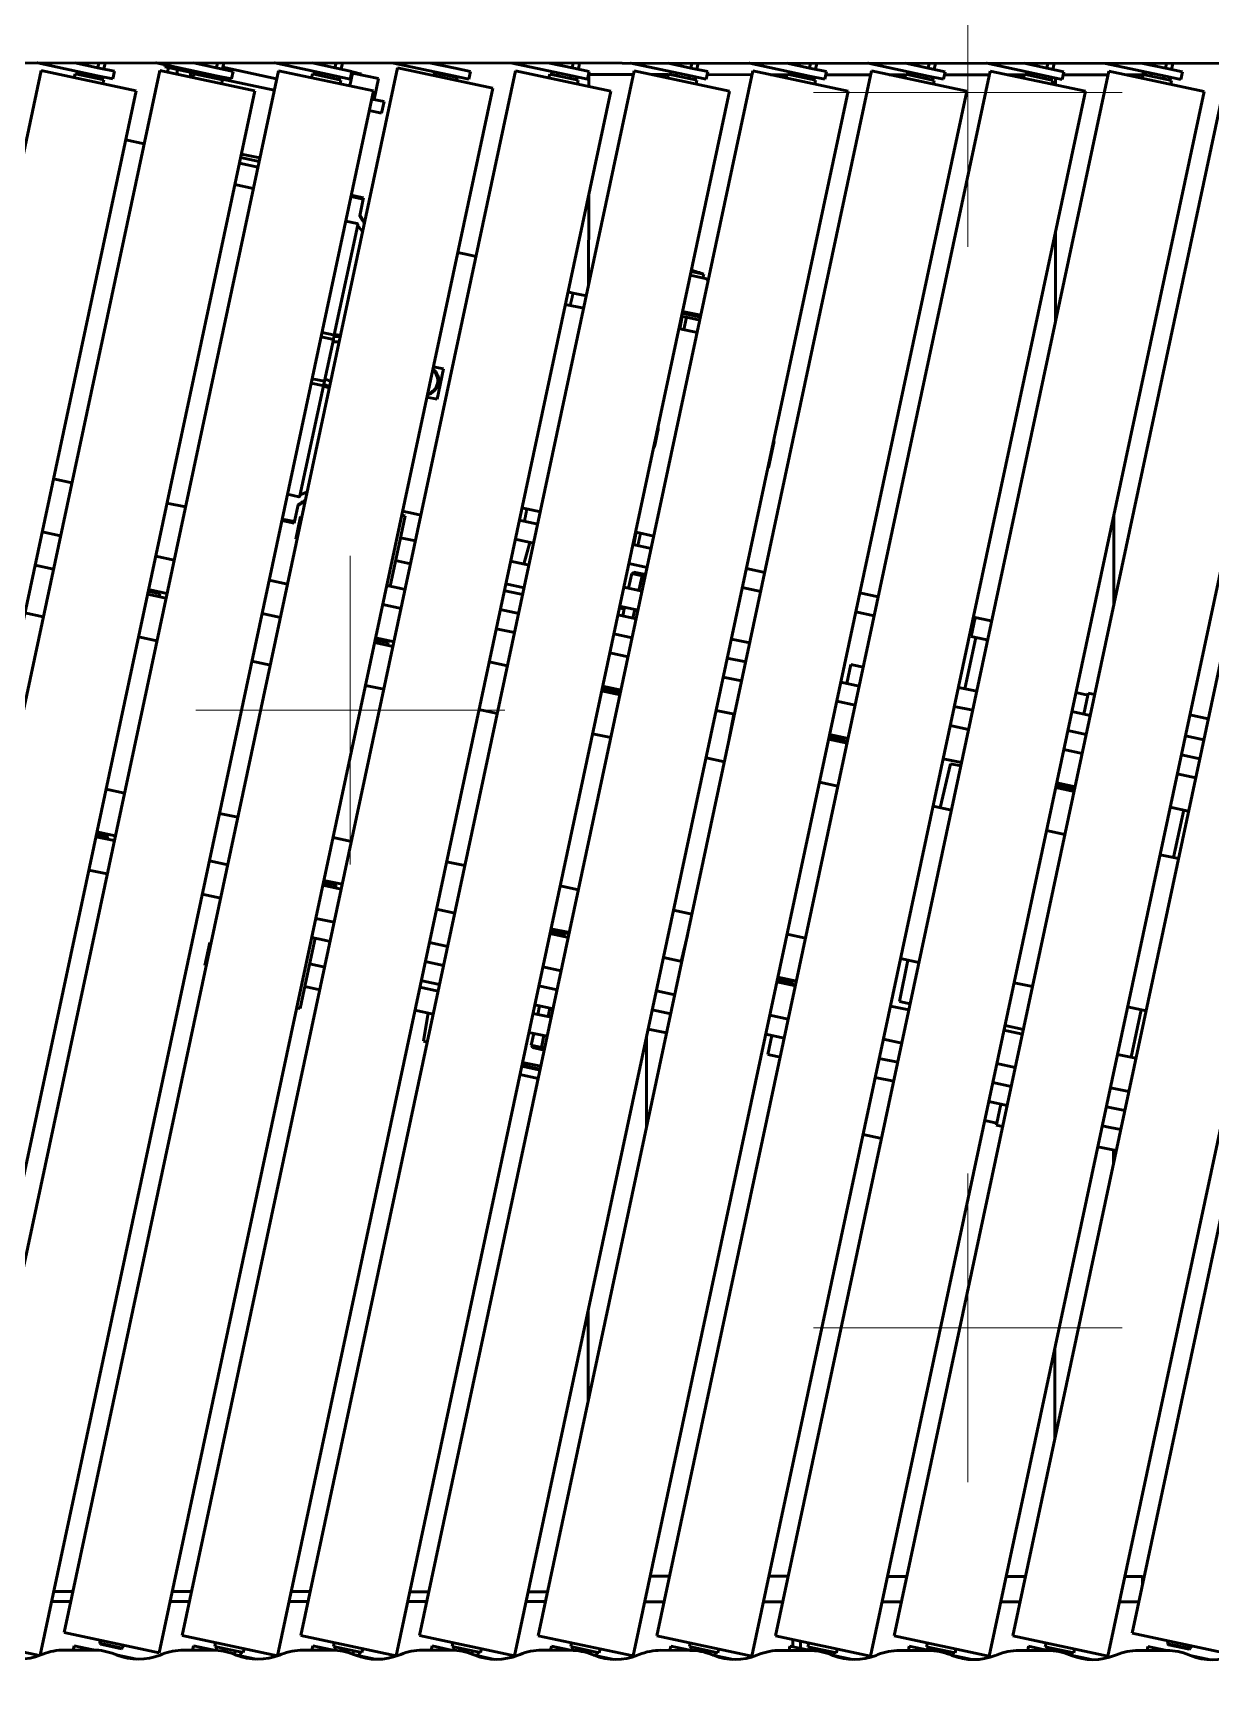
# Model space of a CAD drawing. Header units: millimetres. Extents: x 845401 to 948039, y 511594 to 550263.
# Drawn here: x 916154 to 916760, y 536634 to 537483 of the extents above; entities that cross this region are included whole.
import ezdxf

# ---------------------------------------------------------------- set-up
doc = ezdxf.new("R2010")
doc.units = ezdxf.units.MM
doc.layers.add('00', color=7, linetype='Continuous')
doc.layers.add('A-剖-0.10mm.......SECT-L01', color=255, linetype='Continuous', lineweight=18)
doc.layers.add('可见 (ISO)', color=7, linetype='Continuous', lineweight=50)

# ---------------------------------------------------------------- blocks, each defined once
blk = doc.blocks.new('单件分离新结构核图')
at = {"layer": '可见 (ISO)'}
for p, q in [((4623683.87, 896123.08), (4621866.37, 896123.08)), ((4622420.51, 896119.1), (4622249.5, 895314.57)), ((4622481.51, 896119.1), (4622310.5, 895314.57)), ((4622542.51, 896119.1), (4622371.5, 895314.57)), ((4622418.67, 896123.07), (4622449.61, 896116.49)), ((4622469.42, 896108.7), (4622420.51, 896119.1)), ((4622603.82, 896120.57), (4622432.82, 895316.04)), ((4622437.86, 896123.08), (4622450.44, 896120.4)), ((4622439.48, 896118.64), (4622439.17, 896117.18)), ((4622440.42, 896123.08), (4622440.31, 896122.56)), ((4622443.67, 896123.08), (4622443.42, 896121.9)), ((4622450.16, 896123.08), (4622449.63, 896120.58)), ((4622458.26, 896118.74), (4622450.44, 896120.4)), ((4622453.41, 896123.08), (4622452.74, 896119.92)), ((4622458.26, 896118.74), (4622457.43, 896114.83)), ((4622479.67, 896123.07), (4622510.61, 896116.49)), ((4622530.42, 896108.7), (4622481.51, 896119.1)), ((4622484.3, 896122.08), (4622484.08, 896121.05)), ((4622484.08, 896121.05), (4622500.26, 896117.61)), ((4622485.53, 896118.24), (4622486.04, 896120.64)), ((4622490.69, 896119.65), (4622490.27, 896117.24)), ((4622664.51, 896119.1), (4622493.5, 895314.57)), ((4622498.86, 896123.08), (4622511.44, 896120.4)), ((4622500.48, 896118.64), (4622500.17, 896117.18)), ((4622501.42, 896123.08), (4622501.31, 896122.56)), ((4622504.67, 896123.08), (4622504.42, 896121.9)), ((4622511.16, 896123.08), (4622510.63, 896120.58)), ((4622519.26, 896118.74), (4622511.44, 896120.4)), ((4622514.41, 896123.08), (4622513.74, 896119.92)), ((4622513.93, 896120.84), (4622541.63, 896114.95)), ((4622519.26, 896118.74), (4622518.43, 896114.83)), ((4622540.67, 896123.07), (4622571.61, 896116.49)), ((4622591.42, 896108.7), (4622542.51, 896119.1)), ((4622725.51, 896119.1), (4622554.5, 895314.57)), ((4622559.86, 896123.08), (4622572.44, 896120.4)), ((4622561.48, 896118.64), (4622561.17, 896117.18)), ((4622562.42, 896123.08), (4622562.31, 896122.56)), ((4622565.67, 896123.08), (4622565.42, 896121.9)), ((4622572.16, 896123.08), (4622571.63, 896120.58)), ((4622580.26, 896118.74), (4622572.44, 896120.4)), ((4622575.41, 896123.08), (4622574.74, 896119.92)), ((4622580.26, 896118.74), (4622579.43, 896114.83)), ((4622581.24, 896118.29), (4622580.21, 896118.51)), ((4622582.77, 896117.97), (4622581.24, 896118.29)), ((4622601.67, 896123.07), (4622632.61, 896116.49)), ((4622652.73, 896110.17), (4622603.82, 896120.57)), ((4622786.51, 896119.1), (4622615.5, 895314.57)), ((4622620.86, 896123.08), (4622633.44, 896120.4)), ((4622623.31, 896118.47), (4622622.72, 896118.08)), ((4622641.26, 896118.74), (4622633.44, 896120.4)), ((4622641.26, 896118.74), (4622640.43, 896114.83)), ((4622662.67, 896123.07), (4622693.61, 896116.49)), ((4622713.42, 896108.7), (4622664.51, 896119.1)), ((4622847.51, 896119.1), (4622676.5, 895314.57)), ((4622681.86, 896123.08), (4622694.44, 896120.4)), ((4622683.48, 896118.64), (4622683.17, 896117.18)), ((4622684.42, 896123.08), (4622684.31, 896122.56)), ((4622687.67, 896123.08), (4622687.42, 896121.9)), ((4622694.16, 896123.08), (4622693.63, 896120.58)), ((4622702.26, 896118.74), (4622694.44, 896120.4)), ((4622697.41, 896123.08), (4622696.74, 896119.92)), ((4622702.26, 896118.74), (4622701.43, 896114.83)), ((4622723.67, 896123.07), (4622754.61, 896116.49)), ((4622774.42, 896108.7), (4622725.51, 896119.1)), ((4622908.51, 896119.1), (4622737.5, 895314.57)), ((4622742.86, 896123.08), (4622755.44, 896120.4)), ((4622744.48, 896118.64), (4622744.17, 896117.18)), ((4622745.42, 896123.08), (4622745.31, 896122.56)), ((4622748.67, 896123.08), (4622748.42, 896121.9)), ((4622755.16, 896123.08), (4622754.63, 896120.58)), ((4622763.26, 896118.74), (4622755.44, 896120.4)), ((4622758.41, 896123.08), (4622757.74, 896119.92)), ((4622763.26, 896118.74), (4622762.43, 896114.83)), ((4622784.67, 896123.07), (4622815.61, 896116.49)), ((4622835.42, 896108.7), (4622786.51, 896119.1)), ((4622969.51, 896119.1), (4622798.5, 895314.57)), ((4622803.86, 896123.08), (4622816.44, 896120.4)), ((4622805.48, 896118.64), (4622805.17, 896117.18)), ((4622806.42, 896123.08), (4622806.31, 896122.56)), ((4622809.67, 896123.08), (4622809.42, 896121.9)), ((4622816.16, 896123.08), (4622815.63, 896120.58)), ((4622824.26, 896118.74), (4622816.44, 896120.4)), ((4622819.41, 896123.08), (4622818.74, 896119.92)), ((4622824.26, 896118.74), (4622823.43, 896114.83)), ((4622845.67, 896123.07), (4622876.61, 896116.49)), ((4622896.42, 896108.7), (4622847.51, 896119.1)), ((4623030.51, 896119.1), (4622859.5, 895314.57)), ((4622864.86, 896123.08), (4622877.44, 896120.4)), ((4622866.48, 896118.64), (4622866.17, 896117.18)), ((4622867.42, 896123.08), (4622867.31, 896122.56)), ((4622870.67, 896123.08), (4622870.42, 896121.9)), ((4622877.16, 896123.08), (4622876.63, 896120.58)), ((4622885.26, 896118.74), (4622877.44, 896120.4)), ((4622880.41, 896123.08), (4622879.74, 896119.92)), ((4622885.26, 896118.74), (4622884.43, 896114.83)), ((4622906.67, 896123.07), (4622937.61, 896116.49)), ((4622957.42, 896108.7), (4622908.51, 896119.1)), ((4623091.51, 896119.1), (4622920.5, 895314.57)), ((4622925.86, 896123.08), (4622938.44, 896120.4)), ((4622927.48, 896118.64), (4622927.17, 896117.18)), ((4622928.42, 896123.08), (4622928.31, 896122.56)), ((4622931.67, 896123.08), (4622931.42, 896121.9)), ((4622938.16, 896123.08), (4622937.63, 896120.58)), ((4622946.26, 896118.74), (4622938.44, 896120.4)), ((4622941.41, 896123.08), (4622940.74, 896119.92)), ((4622946.26, 896118.74), (4622945.43, 896114.83)), ((4622967.67, 896123.07), (4622998.61, 896116.49)), ((4623018.42, 896108.7), (4622969.51, 896119.1)), ((4623152.82, 896120.57), (4622981.82, 895316.04)), ((4622986.86, 896123.08), (4622999.44, 896120.4)), ((4622987.1, 896123.08), (4622987.1, 896123.03)), ((4622987.1, 896118.94), (4622987.1, 896117.4)), ((4622988.48, 896118.64), (4622988.17, 896117.18)), ((4622989.42, 896123.08), (4622989.31, 896122.56)), ((4622992.67, 896123.08), (4622992.42, 896121.9)), ((4622999.16, 896123.08), (4622998.63, 896120.58)), ((4623007.26, 896118.74), (4622999.44, 896120.4)), ((4623002.41, 896123.08), (4623001.74, 896119.92)), ((4623007.26, 896118.74), (4623006.43, 896114.83)), ((4622438.05, 896117.42), (4622437.63, 896115.46)), ((4622452.72, 896114.3), (4622438.05, 896117.42)), ((4622442.59, 896117.98), (4622442.28, 896116.52)), ((4622448.8, 896116.66), (4622448.49, 896115.2)), ((4622449.61, 896116.49), (4622457.43, 896114.83)), ((4622451.91, 896116), (4622451.59, 896114.54)), ((4622452.72, 896114.3), (4622452.3, 896112.34)), ((4622652.73, 896110.17), (4622481.72, 895305.64)), ((4622497.6, 896118.18), (4622497.12, 896115.78)), ((4622499.05, 896117.42), (4622498.63, 896115.46)), ((4622513.72, 896114.3), (4622499.05, 896117.42)), ((4622503.59, 896117.98), (4622503.28, 896116.52)), ((4622509.8, 896116.66), (4622509.49, 896115.2)), ((4622510.61, 896116.49), (4622518.43, 896114.83)), ((4622512.91, 896116), (4622512.59, 896114.54)), ((4622512.69, 896114.97), (4622540.38, 896109.08)), ((4622513.72, 896114.3), (4622513.3, 896112.34)), ((4622560.05, 896117.42), (4622559.63, 896115.46)), ((4622574.72, 896114.3), (4622560.05, 896117.42)), ((4622564.59, 896117.98), (4622564.28, 896116.52)), ((4622570.8, 896116.66), (4622570.49, 896115.2)), ((4622571.61, 896116.49), (4622579.43, 896114.83)), ((4622573.91, 896116), (4622573.59, 896114.54)), ((4622574.72, 896114.3), (4622574.3, 896112.34)), ((4622579.19, 896111.3), (4622580.59, 896117.92)), ((4622580.11, 896118.02), (4622580.59, 896117.92)), ((4622580.59, 896117.92), (4622593.99, 896115.07)), ((4622582.66, 896117.48), (4622582.77, 896117.97)), ((4622583.96, 896117.71), (4622582.77, 896117.97)), ((4622583.85, 896117.22), (4622583.96, 896117.71)), ((4622585.02, 896117.49), (4622583.96, 896117.71)), ((4622585.33, 896117.42), (4622585.02, 896117.49)), ((4622585.23, 896116.93), (4622585.33, 896117.42)), ((4622591.7, 896104.31), (4622593.99, 896115.07)), ((4622622.72, 896118.08), (4622622.41, 896116.61)), ((4622622.72, 896118.08), (4622634.46, 896115.59)), ((4622632.61, 896116.49), (4622640.43, 896114.83)), ((4622634.07, 896116.18), (4622634.46, 896115.59)), ((4622634.46, 896115.59), (4622634.15, 896114.12)), ((4622682.05, 896117.42), (4622681.63, 896115.46)), ((4622696.72, 896114.3), (4622682.05, 896117.42)), ((4622686.59, 896117.98), (4622686.28, 896116.52)), ((4622692.8, 896116.66), (4622692.49, 896115.2)), ((4622693.61, 896116.49), (4622701.43, 896114.83)), ((4622695.91, 896116), (4622695.59, 896114.54)), ((4622696.72, 896114.3), (4622696.3, 896112.34)), ((4622701.93, 896117.17), (4622725.1, 896117.17)), ((4622702.1, 896117.17), (4622702.1, 896111.11)), ((4622734.57, 896117.17), (4622742.99, 896117.17)), ((4622743.05, 896117.42), (4622742.63, 896115.46)), ((4622757.72, 896114.3), (4622743.05, 896117.42)), ((4622747.59, 896117.98), (4622747.28, 896116.52)), ((4622753.8, 896116.66), (4622753.49, 896115.2)), ((4622754.61, 896116.49), (4622762.43, 896114.83)), ((4622756.91, 896116), (4622756.59, 896114.54)), ((4622757.72, 896114.3), (4622757.3, 896112.34)), ((4622762.93, 896117.17), (4622786.1, 896117.17)), ((4622795.57, 896117.17), (4622803.99, 896117.17)), ((4622804.05, 896117.42), (4622803.63, 896115.46)), ((4622818.72, 896114.3), (4622804.05, 896117.42)), ((4622808.59, 896117.98), (4622808.28, 896116.52)), ((4622814.8, 896116.66), (4622814.49, 896115.2)), ((4622815.61, 896116.49), (4622823.43, 896114.83)), ((4622817.91, 896116), (4622817.59, 896114.54)), ((4622818.72, 896114.3), (4622818.3, 896112.34)), ((4622823.93, 896117.17), (4622847.1, 896117.17)), ((4622856.57, 896117.17), (4622864.99, 896117.17)), ((4622865.05, 896117.42), (4622864.63, 896115.46)), ((4622879.72, 896114.3), (4622865.05, 896117.42)), ((4622869.59, 896117.98), (4622869.28, 896116.52)), ((4622875.8, 896116.66), (4622875.49, 896115.2)), ((4622876.61, 896116.49), (4622884.43, 896114.83)), ((4622878.91, 896116), (4622878.59, 896114.54)), ((4622879.72, 896114.3), (4622879.3, 896112.34)), ((4622884.93, 896117.17), (4622908.1, 896117.17)), ((4622917.57, 896117.17), (4622925.99, 896117.17)), ((4622926.05, 896117.42), (4622925.63, 896115.46)), ((4622940.72, 896114.3), (4622926.05, 896117.42)), ((4622930.59, 896117.98), (4622930.28, 896116.52)), ((4622936.8, 896116.66), (4622936.49, 896115.2)), ((4622937.61, 896116.49), (4622945.43, 896114.83)), ((4622939.91, 896116), (4622939.59, 896114.54)), ((4622940.72, 896114.3), (4622940.3, 896112.34)), ((4622942.1, 896115.54), (4622942.1, 896111.96)), ((4622945.93, 896117.17), (4622969.1, 896117.17)), ((4622978.57, 896117.17), (4622986.99, 896117.17)), ((4622987.05, 896117.42), (4622986.63, 896115.46)), ((4623001.72, 896114.3), (4622987.05, 896117.42)), ((4622991.59, 896117.98), (4622991.28, 896116.52)), ((4622997.8, 896116.66), (4622997.49, 896115.2)), ((4622998.61, 896116.49), (4623006.43, 896114.83)), ((4623000.91, 896116), (4623000.59, 896114.54)), ((4623001.72, 896114.3), (4623001.3, 896112.34)), ((4622469.42, 896108.7), (4622298.52, 895304.69)), ((4622530.42, 896108.7), (4622359.49, 895304.55)), ((4622591.42, 896108.7), (4622420.46, 895304.4)), ((4622713.42, 896108.7), (4622542.41, 895304.18)), ((4622590.54, 896104.56), (4622596.84, 896103.22)), ((4622595.59, 896097.35), (4622596.84, 896103.22)), ((4622774.42, 896108.7), (4622603.41, 895304.18)), ((4622835.42, 896108.7), (4622664.41, 895304.18)), ((4622896.42, 896108.7), (4622725.41, 895304.18)), ((4622957.42, 896108.7), (4622786.41, 895304.18)), ((4623018.42, 896108.7), (4622847.41, 895304.18)), ((4623079.42, 896108.7), (4622908.41, 895304.18)), ((4623140.42, 896108.7), (4622969.41, 895304.18)), ((4622589.29, 896098.69), (4622595.59, 896097.35)), ((4622473.51, 896081.47), (4622464.06, 896083.48)), ((4622523.52, 896076.25), (4622532.98, 896074.24)), ((4622522.51, 896071.48), (4622531.96, 896069.47)), ((4622523.13, 896074.41), (4622532.59, 896072.4)), ((4622529.63, 896058.51), (4622520.18, 896060.52)), ((4622579.89, 896054.47), (4622586.19, 896053.13)), ((4622580.04, 896055.16), (4622586.34, 896053.82)), ((4622584.36, 896044.5), (4622586.19, 896053.13)), ((4622586.34, 896053.82), (4622586.19, 896053.13)), ((4622702.1, 896055.46), (4622702.1, 896008.96)), ((4622583.38, 896039.89), (4622571.35, 895983.28)), ((4622583, 896040.51), (4622577.19, 896041.74)), ((4622942.1, 896036.64), (4622942.1, 895990.14)), ((4622634.76, 896025.64), (4622640.46, 896024.43)), ((4622640.46, 896024.43), (4622644.22, 896023.63)), ((4622762.06, 896012.38), (4622754.3, 896014.03)), ((4622762.06, 896012.38), (4622754.3, 896014.03)), ((4622755.45, 896015.83), (4622761.26, 896014.6)), ((4622760.84, 896012.64), (4622761.26, 896014.6)), ((4622694.1, 896004.85), (4622691.46, 896005.41)), ((4622694.1, 896004.85), (4622700.92, 896003.4)), ((4622690.11, 895999.05), (4622699.57, 895997.04)), ((4622748.91, 895986.55), (4622750.26, 895992.91)), ((4622750.26, 895992.91), (4622749.83, 895993)), ((4622750.14, 895994.47), (4622759.59, 895992.46)), ((4622750.26, 895992.91), (4622752.43, 895992.45)), ((4622750.35, 895995.45), (4622759.8, 895993.44)), ((4622752.43, 895992.45), (4622759.28, 895990.99)), ((4622565.03, 895984.53), (4622570.84, 895983.3)), ((4622570.85, 895980.95), (4622571.17, 895982.47)), ((4622748.91, 895986.55), (4622757.93, 895984.63)), ((4622570.85, 895980.95), (4622564.55, 895982.29)), ((4622570.85, 895980.95), (4622566.28, 895959.43)), ((4622627.5, 895965.84), (4622622.29, 895966.95)), ((4622624.17, 895950.19), (4622627.5, 895965.84)), ((4622565.78, 895957.1), (4622553.75, 895900.49)), ((4622565.31, 895957.29), (4622559.5, 895958.53)), ((4622559.98, 895960.77), (4622566.28, 895959.43)), ((4622565.95, 895957.91), (4622566.28, 895959.43)), ((4622618.96, 895951.3), (4622624.17, 895950.19)), ((4622736.33, 895927.37), (4622737.78, 895934.22)), ((4622794.53, 895915), (4622797.44, 895928.7)), ((4622797.17, 895928.75), (4622797.44, 895928.7)), ((4622794.26, 895915.06), (4622794.53, 895915)), ((4622436.47, 895907.19), (4622427.01, 895909.2)), ((4622547.34, 895901.32), (4622553.15, 895900.08)), ((4622494.83, 895894.78), (4622485.38, 895896.79)), ((4622552.77, 895895.88), (4622550.93, 895887.25)), ((4622551.57, 895878.21), (4622554.06, 895889.95)), ((4622554.06, 895889.95), (4622554.77, 895889.8)), ((4622607.81, 895890.29), (4622605.73, 895880.5)), ((4622606.07, 895890.65), (4622607.81, 895890.29)), ((4622606.49, 895892.61), (4622612.18, 895891.4)), ((4622612.18, 895891.4), (4622615.94, 895890.6)), ((4622677.32, 895892.38), (4622667.87, 895894.39)), ((4622972.1, 895890.8), (4622972.1, 895844.3)), ((4622430.67, 895879.89), (4622421.21, 895881.9)), ((4622544.49, 895887.9), (4622550.79, 895886.56)), ((4622550.93, 895887.25), (4622544.63, 895888.59)), ((4622550.93, 895887.25), (4622550.79, 895886.56)), ((4622600.11, 895854.09), (4622605.73, 895880.5)), ((4622666.51, 895888.03), (4622675.97, 895886.02)), ((4622725.31, 895875.53), (4622726.66, 895881.89)), ((4622735.68, 895879.97), (4622726.66, 895881.89)), ((4622551.57, 895878.21), (4622552.28, 895878.06)), ((4622605.42, 895879.04), (4622613.14, 895877.4)), ((4622664.43, 895878.25), (4622673.89, 895876.24)), ((4622671.88, 895876.67), (4622668.9, 895865.54)), ((4622724.88, 895875.62), (4622734.33, 895873.61)), ((4622427.03, 895862.77), (4622417.57, 895864.78)), ((4622489.03, 895867.48), (4622479.57, 895869.49)), ((4622602.92, 895867.3), (4622610.64, 895865.66)), ((4622662.04, 895867), (4622671.5, 895864.99)), ((4622722.8, 895865.84), (4622732.25, 895863.83)), ((4622547.39, 895855.08), (4622537.94, 895857.09)), ((4622659.55, 895855.26), (4622669, 895853.25)), ((4622722.68, 895853.09), (4622724.29, 895860.67)), ((4622725.48, 895861.44), (4622724.29, 895860.67)), ((4622729.6, 895859.54), (4622724.29, 895860.67)), ((4622725.48, 895861.44), (4622731.47, 895860.16)), ((4622727.99, 895851.96), (4622729.6, 895859.54)), ((4622792.7, 895861.21), (4622783.24, 895863.22)), ((4622475.42, 895849.93), (4622484.87, 895847.92)), ((4622481.7, 895850.13), (4622475.73, 895851.4)), ((4622485.39, 895850.36), (4622475.94, 895852.37)), ((4622481.7, 895850.13), (4622481.39, 895848.66)), ((4622481.81, 895851.13), (4622481.62, 895850.24)), ((4622481.62, 895850.24), (4622481.7, 895850.13)), ((4622605, 895853.05), (4622598.38, 895854.46)), ((4622605, 895853.05), (4622607.83, 895852.45)), ((4622660.88, 895851.4), (4622658.82, 895851.84)), ((4622668.28, 895849.83), (4622660.88, 895851.4)), ((4622729.65, 895851.61), (4622720.2, 895853.62)), ((4622790.62, 895851.43), (4622781.16, 895853.44)), ((4622851.06, 895848.8), (4622841.6, 895850.81)), ((4622412.37, 895840.33), (4622421.83, 895838.32)), ((4622543.75, 895837.96), (4622534.3, 895839.97)), ((4622605.76, 895842.67), (4622596.3, 895844.68)), ((4622656.74, 895842.06), (4622666.2, 895840.05)), ((4622726.64, 895837.42), (4622717.18, 895839.43)), ((4622720.42, 895842.43), (4622717.93, 895842.95)), ((4622727.58, 895841.82), (4622718.12, 895843.83)), ((4622719.67, 895838.9), (4622720.6, 895843.31)), ((4622724.97, 895837.78), (4622725.91, 895842.18)), ((4622848.98, 895839.02), (4622839.52, 895841.03)), ((4622900.88, 895838.21), (4622898.81, 895828.43)), ((4622900.88, 895838.21), (4622899.97, 895838.41)), ((4622908.22, 895836.65), (4622900.88, 895838.21)), ((4622664.12, 895830.27), (4622654.66, 895832.28)), ((4622715.11, 895829.65), (4622724.56, 895827.64)), ((4622898.81, 895828.43), (4622900.05, 895834.3)), ((4622900.05, 895834.3), (4622899.33, 895835.41)), ((4622908.22, 895836.65), (4622909.42, 895836.4)), ((4622470.74, 895827.92), (4622480.19, 895825.91)), ((4622592.14, 895825.12), (4622601.6, 895823.11)), ((4622599.08, 895825.18), (4622592.45, 895826.59)), ((4622602.12, 895825.55), (4622592.66, 895827.56)), ((4622599.08, 895825.18), (4622598.77, 895823.71)), ((4622599.19, 895826.18), (4622599, 895825.3)), ((4622599, 895825.3), (4622599.08, 895825.18)), ((4622785, 895825.02), (4622775.55, 895827.03)), ((4622895.64, 895801.5), (4622901.25, 895827.91)), ((4622906.14, 895826.87), (4622898.81, 895828.43)), ((4622901.25, 895827.91), (4622898.81, 895828.43)), ((4622906.14, 895826.87), (4622907.34, 895826.62)), ((4622529.1, 895815.52), (4622538.56, 895813.51)), ((4622660.48, 895813.15), (4622651.02, 895815.16)), ((4622722.48, 895817.86), (4622713.03, 895819.87)), ((4622773.47, 895817.25), (4622782.92, 895815.24)), ((4622836.95, 895813.98), (4622834.87, 895804.19)), ((4622836.95, 895813.98), (4622841.84, 895812.94)), ((4622843.37, 895812.61), (4622841.84, 895812.94)), ((4622780.85, 895805.45), (4622771.39, 895807.46)), ((4622831.83, 895804.84), (4622841.29, 895802.83)), ((4622587.46, 895803.11), (4622596.92, 895801.1)), ((4622708.87, 895800.31), (4622718.32, 895798.3)), ((4622716.46, 895800.23), (4622709.18, 895801.77)), ((4622718.84, 895800.74), (4622709.39, 895802.75)), ((4622716.46, 895800.23), (4622716.14, 895798.76)), ((4622716.3, 895799.49), (4622718.48, 895799.03)), ((4622716.57, 895801.23), (4622716.38, 895800.35)), ((4622716.38, 895800.35), (4622716.46, 895800.23)), ((4622716.48, 895800.84), (4622718.76, 895800.35)), ((4622901.73, 895800.21), (4622892.27, 895802.22)), ((4622952.72, 895799.59), (4622958.85, 895798.29)), ((4622956.77, 895788.51), (4622958.85, 895798.29)), ((4622959.06, 895799.27), (4622958.85, 895798.29)), ((4622962.38, 895798.56), (4622959.06, 895799.27)), ((4622645.83, 895790.7), (4622655.28, 895788.69)), ((4622777.21, 895788.34), (4622767.75, 895790.35)), ((4622776.82, 895788.42), (4622774.34, 895774.83)), ((4622839.21, 895793.05), (4622829.75, 895795.06)), ((4622890.19, 895792.43), (4622899.65, 895790.43)), ((4622960.09, 895787.8), (4622950.64, 895789.81)), ((4623020.74, 895786.16), (4623011.29, 895788.17)), ((4622897.57, 895780.64), (4622888.12, 895782.65)), ((4622948.56, 895780.03), (4622958.01, 895778.02)), ((4622704.19, 895778.3), (4622713.65, 895776.29)), ((4622825.59, 895775.5), (4622835.05, 895773.49)), ((4622833.83, 895775.28), (4622825.91, 895776.96)), ((4622835.57, 895775.93), (4622826.11, 895777.94)), ((4622833.83, 895775.28), (4622833.52, 895773.81)), ((4622833.94, 895776.28), (4622833.76, 895775.4)), ((4622833.76, 895775.4), (4622833.83, 895775.28)), ((4622955.93, 895768.24), (4622946.48, 895770.25)), ((4623009, 895777.41), (4623013.01, 895776.55)), ((4623018.46, 895775.4), (4623013.01, 895776.55)), ((4622762.55, 895765.89), (4622772.01, 895763.88)), ((4622888.16, 895762.96), (4622883.01, 895740.29)), ((4622893.93, 895763.53), (4622884.48, 895765.54)), ((4622888.16, 895762.96), (4622893.57, 895761.81)), ((4623006.92, 895767.62), (4623016.38, 895765.61)), ((4622820.92, 895753.49), (4622830.37, 895751.48)), ((4622952.3, 895751.12), (4622942.84, 895753.13)), ((4623014.3, 895755.83), (4623004.84, 895757.84)), ((4622454.1, 895749.67), (4622463.56, 895747.66)), ((4622942.32, 895750.69), (4622951.78, 895748.68)), ((4622951.21, 895750.33), (4622942.63, 895752.15)), ((4622950.83, 895750.92), (4622942.74, 895752.64)), ((4622950.83, 895750.92), (4622951.21, 895750.33)), ((4622951.21, 895750.33), (4622950.9, 895748.86)), ((4622951.06, 895749.6), (4622951.93, 895749.41)), ((4622512.47, 895737.26), (4622521.92, 895735.25)), ((4622879.28, 895741.08), (4622888.74, 895739.07)), ((4623010.66, 895738.72), (4623001.2, 895740.72)), ((4623008.15, 895739.25), (4623002.95, 895714.79)), ((4622458.88, 895725.65), (4622449.43, 895727.66)), ((4622937.64, 895728.68), (4622947.1, 895726.67)), ((4622458.36, 895723.21), (4622448.91, 895725.22)), ((4622455.07, 895725.34), (4622449.2, 895726.58)), ((4622454.91, 895726.49), (4622454.68, 895725.42)), ((4622455.07, 895725.34), (4622454.78, 895723.97)), ((4622570.83, 895724.86), (4622580.29, 895722.85)), ((4622516.73, 895710.8), (4622507.27, 895712.81)), ((4622629.19, 895712.45), (4622638.65, 895710.44)), ((4622996.01, 895716.27), (4623005.46, 895714.26)), ((4622454.72, 895706.09), (4622445.27, 895708.1)), ((4622575.61, 895700.84), (4622566.15, 895702.85)), ((4622513.09, 895693.68), (4622503.63, 895695.69)), ((4622575.09, 895698.39), (4622565.63, 895700.4)), ((4622572.45, 895700.39), (4622565.92, 895701.77)), ((4622572.29, 895701.55), (4622572.06, 895700.47)), ((4622572.45, 895700.39), (4622572.16, 895699.02)), ((4622687.56, 895700.05), (4622697.01, 895698.04)), ((4622633.45, 895685.99), (4622624, 895688)), ((4622745.92, 895687.64), (4622755.38, 895685.63)), ((4622571.45, 895681.28), (4622561.99, 895683.29)), ((4622689.83, 895675.44), (4622682.65, 895676.96)), ((4622692.33, 895676.03), (4622682.88, 895678.04)), ((4622507.49, 895670.85), (4622505, 895659.11)), ((4622507.49, 895670.85), (4622508.2, 895670.7)), ((4622561.65, 895673.14), (4622556.04, 895646.73)), ((4622566.54, 895672.1), (4622559.92, 895673.51)), ((4622566.54, 895672.1), (4622569.37, 895671.5)), ((4622629.81, 895668.87), (4622620.36, 895670.88)), ((4622691.82, 895673.58), (4622682.36, 895675.59)), ((4622689.67, 895676.6), (4622689.44, 895675.52)), ((4622689.54, 895676.01), (4622692.21, 895675.44)), ((4622689.83, 895675.44), (4622689.54, 895674.07)), ((4622749.79, 895661.26), (4622753.05, 895674.69)), ((4622804.28, 895675.24), (4622813.74, 895673.23)), ((4622558.84, 895659.93), (4622566.56, 895658.29)), ((4622618.28, 895661.1), (4622627.73, 895659.09)), ((4622750.18, 895661.18), (4622740.72, 895663.19)), ((4622862.17, 895640.7), (4622866.4, 895662.03)), ((4622862.65, 895662.83), (4622872.1, 895660.82)), ((4622505, 895659.11), (4622505.71, 895658.96)), ((4622618.26, 895650.88), (4622616.2, 895651.32)), ((4622688.18, 895656.47), (4622678.72, 895658.48)), ((4622807.21, 895650.49), (4622799.38, 895652.15)), ((4622809.06, 895651.22), (4622799.61, 895653.23)), ((4622807.04, 895651.65), (4622806.82, 895650.57)), ((4622553.96, 895636.94), (4622556.04, 895646.73)), ((4622556.35, 895648.19), (4622564.07, 895646.55)), ((4622615.47, 895647.89), (4622624.93, 895645.88)), ((4622625.66, 895649.31), (4622618.26, 895650.88)), ((4622676.64, 895648.69), (4622686.1, 895646.68)), ((4622746.54, 895644.06), (4622737.08, 895646.07)), ((4622808.54, 895648.77), (4622799.09, 895650.78)), ((4622807.21, 895650.49), (4622806.92, 895649.12)), ((4622921.01, 895650.42), (4622930.47, 895648.42)), ((4622552.22, 895637.31), (4622553.96, 895636.94)), ((4622612.98, 895636.16), (4622622.43, 895634.15)), ((4622617.41, 895620.13), (4622619.72, 895634.72)), ((4622683.08, 895632.5), (4622673.63, 895634.51)), ((4622684.02, 895636.9), (4622674.56, 895638.91)), ((4622676.11, 895633.98), (4622677.05, 895638.38)), ((4622682.35, 895637.26), (4622681.41, 895632.86)), ((4622735, 895636.29), (4622744.46, 895634.28)), ((4622866.9, 895636.37), (4622857.45, 895638.38)), ((4622862.17, 895640.7), (4622867.58, 895639.55)), ((4622979.37, 895638.02), (4622988.83, 895636.01)), ((4622986.32, 895636.54), (4622981.12, 895612.09)), ((4622742.38, 895624.5), (4622732.93, 895626.51)), ((4622804.9, 895631.65), (4622795.45, 895633.66)), ((4622925.27, 895623.96), (4622915.81, 895625.97)), ((4622925.79, 895626.41), (4622916.33, 895628.42)), ((4622619.36, 895619.71), (4622617.41, 895620.13)), ((4622681, 895622.72), (4622671.55, 895624.73)), ((4622672.73, 895618.09), (4622674.03, 895624.2)), ((4622672.73, 895618.09), (4622678.04, 895616.96)), ((4622673.5, 895616.9), (4622672.73, 895618.09)), ((4622679.33, 895623.07), (4622678.04, 895616.96)), ((4622732.1, 895622.63), (4622732.1, 895576.14)), ((4622793.37, 895623.88), (4622802.82, 895621.87)), ((4622794.33, 895613.46), (4622796.41, 895623.24)), ((4622863.27, 895619.25), (4622853.81, 895621.26)), ((4622677.73, 895607.31), (4622668.27, 895609.32)), ((4622679.5, 895615.63), (4622673.5, 895616.9)), ((4622794.33, 895613.46), (4622799.22, 895612.42)), ((4622800.74, 895612.09), (4622799.22, 895612.42)), ((4622851.73, 895611.48), (4622861.19, 895609.47)), ((4622921.63, 895606.84), (4622912.17, 895608.85)), ((4622983.63, 895611.56), (4622974.17, 895613.57)), ((4622676.4, 895601.05), (4622666.94, 895603.06)), ((4622677.31, 895605.35), (4622667.86, 895607.36)), ((4622677.42, 895605.84), (4622667.96, 895607.85)), ((4622859.11, 895599.69), (4622849.65, 895601.7)), ((4622910.09, 895599.07), (4622919.55, 895597.06)), ((4622979.99, 895594.44), (4622970.54, 895596.45)), ((4622917.47, 895587.28), (4622908.02, 895589.29)), ((4622914.15, 895587.99), (4622912.07, 895578.21)), ((4622968.46, 895586.67), (4622977.91, 895584.66)), ((4622905.94, 895579.51), (4622912.07, 895578.21)), ((4622911.86, 895577.23), (4622912.07, 895578.21)), ((4622915.18, 895576.52), (4622911.86, 895577.23)), ((4622966.38, 895576.89), (4622970.39, 895576.03)), ((4622975.83, 895574.88), (4622970.39, 895576.03)), ((4622843.41, 895572.35), (4622852.16, 895570.49)), ((4622973.55, 895564.12), (4622964.09, 895566.13)), ((4622972.1, 895564.42), (4622972.1, 895557.32)), ((4622702.1, 895481.49), (4622702.1, 895435)), ((4622942.1, 895462.67), (4622942.1, 895416.18)), ((4622437.31, 895337.17), (4622427.43, 895337.17)), ((4622498.31, 895337.17), (4622488.43, 895337.17)), ((4622559.31, 895337.17), (4622549.43, 895337.17)), ((4622620.31, 895337.17), (4622610.43, 895337.17)), ((4622681.31, 895337.17), (4622671.43, 895337.17)), ((4622734.13, 895345.17), (4622744.01, 895345.17)), ((4622795.13, 895345.17), (4622805.01, 895345.17)), ((4622856.13, 895345.17), (4622866.01, 895345.17)), ((4622917.13, 895345.17), (4622927.01, 895345.17)), ((4622978.13, 895345.17), (4622987.1, 895345.17)), ((4622987.1, 895340.9), (4622987.1, 895345.17)), ((4622436.23, 895332.08), (4622426.34, 895332.08)), ((4622497.23, 895332.08), (4622487.34, 895332.08)), ((4622558.23, 895332.08), (4622548.34, 895332.08)), ((4622619.23, 895332.08), (4622609.34, 895332.08)), ((4622680.23, 895332.08), (4622670.34, 895332.08)), ((4622741.23, 895332.08), (4622731.34, 895332.08)), ((4622802.23, 895332.08), (4622792.34, 895332.08)), ((4622863.23, 895332.08), (4622853.34, 895332.08)), ((4622924.23, 895332.08), (4622914.34, 895332.08)), ((4622985.23, 895332.08), (4622975.34, 895332.08)), ((4622420.06, 895304.25), (4622371.5, 895314.57)), ((4622481.72, 895305.64), (4622432.82, 895316.04)), ((4622451.09, 895310.62), (4622451.4, 895312.09)), ((4622542.41, 895304.18), (4622493.5, 895314.57)), ((4622603.41, 895304.18), (4622554.5, 895314.57)), ((4622664.41, 895304.18), (4622615.5, 895314.57)), ((4622725.41, 895304.18), (4622676.5, 895314.57)), ((4622786.41, 895304.18), (4622737.5, 895314.57)), ((4622847.41, 895304.18), (4622798.5, 895314.57)), ((4622807.37, 895309.9), (4622807.37, 895312.69)), ((4622811.37, 895309.9), (4622811.37, 895311.84)), ((4622908.41, 895304.18), (4622859.5, 895314.57)), ((4622969.41, 895304.18), (4622920.5, 895314.57)), ((4623030.72, 895305.64), (4622981.82, 895316.04)), ((4623000.09, 895310.62), (4623000.4, 895312.09)), ((4622421.8, 895304.93), (4622420.81, 895304.54)), ((4622432.94, 895307.08), (4622447.73, 895307.08)), ((4622437.45, 895307.08), (4622437.91, 895309.25)), ((4622447.69, 895307.17), (4622437.91, 895309.25)), ((4622448.12, 895307.08), (4622447.69, 895307.17)), ((4622462.83, 895308.13), (4622451.09, 895310.62)), ((4622451.47, 895310.03), (4622451.09, 895310.62)), ((4622451.47, 895310.03), (4622462.23, 895307.74)), ((4622459.86, 895304.54), (4622458.87, 895304.93)), ((4622470.1, 895302.4), (4622459.62, 895304.63)), ((4622462.23, 895307.74), (4622462.83, 895308.13)), ((4622462.83, 895308.13), (4622463.14, 895309.59)), ((4622483.14, 895304.93), (4622482.15, 895304.54)), ((4622494.28, 895307.08), (4622509.07, 895307.08)), ((4622498.79, 895307.08), (4622499.25, 895309.25)), ((4622509.03, 895307.17), (4622499.25, 895309.25)), ((4622509.46, 895307.08), (4622509.03, 895307.17)), ((4622510.21, 895308.98), (4622510.62, 895310.93)), ((4622524.88, 895305.86), (4622510.21, 895308.98)), ((4622510.97, 895307.02), (4622511.33, 895308.74)), ((4622514.13, 895306.65), (4622514.44, 895308.08)), ((4622521.2, 895304.54), (4622520.21, 895304.93)), ((4622520.26, 895304.91), (4622520.65, 895306.76)), ((4622531.44, 895302.4), (4622520.96, 895304.63)), ((4622523.34, 895304.13), (4622523.75, 895306.1)), ((4622524.88, 895305.86), (4622525.29, 895307.81)), ((4622544.48, 895304.93), (4622543.49, 895304.54)), ((4622555.62, 895307.08), (4622570.41, 895307.08)), ((4622560.13, 895307.08), (4622560.59, 895309.25)), ((4622570.37, 895307.17), (4622560.59, 895309.25)), ((4622570.8, 895307.08), (4622570.37, 895307.17)), ((4622571.21, 895308.98), (4622571.62, 895310.93)), ((4622585.88, 895305.86), (4622571.21, 895308.98)), ((4622571.97, 895307.04), (4622572.33, 895308.74)), ((4622575.14, 895306.7), (4622575.44, 895308.08)), ((4622581.28, 895305.04), (4622581.65, 895306.76)), ((4622582.54, 895304.54), (4622581.55, 895304.93)), ((4622592.78, 895302.4), (4622582.3, 895304.63)), ((4622584.35, 895304.2), (4622584.75, 895306.1)), ((4622585.88, 895305.86), (4622586.29, 895307.81)), ((4622605.82, 895304.93), (4622604.83, 895304.54)), ((4622616.96, 895307.08), (4622631.75, 895307.08)), ((4622621.47, 895307.08), (4622621.93, 895309.25)), ((4622631.71, 895307.17), (4622621.93, 895309.25)), ((4622632.14, 895307.08), (4622631.71, 895307.17)), ((4622632.21, 895308.98), (4622632.62, 895310.93)), ((4622646.88, 895305.86), (4622632.21, 895308.98)), ((4622632.97, 895307.05), (4622633.33, 895308.74)), ((4622636.15, 895306.75), (4622636.44, 895308.08)), ((4622642.31, 895305.16), (4622642.65, 895306.76)), ((4622643.88, 895304.54), (4622642.89, 895304.93)), ((4622654.12, 895302.4), (4622643.64, 895304.63)), ((4622645.37, 895304.26), (4622645.75, 895306.1)), ((4622646.88, 895305.86), (4622647.29, 895307.81)), ((4622667.16, 895304.93), (4622666.17, 895304.54)), ((4622678.3, 895307.08), (4622693.09, 895307.08)), ((4622682.81, 895307.08), (4622683.27, 895309.25)), ((4622693.05, 895307.17), (4622683.27, 895309.25)), ((4622693.48, 895307.08), (4622693.05, 895307.17)), ((4622693.21, 895308.98), (4622693.62, 895310.93)), ((4622707.88, 895305.86), (4622693.21, 895308.98)), ((4622693.98, 895307.07), (4622694.33, 895308.74)), ((4622697.17, 895306.8), (4622697.44, 895308.08)), ((4622703.33, 895305.27), (4622703.65, 895306.76)), ((4622705.22, 895304.54), (4622704.23, 895304.93)), ((4622715.46, 895302.4), (4622704.98, 895304.63)), ((4622706.38, 895304.33), (4622706.75, 895306.1)), ((4622707.88, 895305.86), (4622708.29, 895307.81)), ((4622728.5, 895304.93), (4622727.51, 895304.54)), ((4622739.64, 895307.08), (4622754.43, 895307.08)), ((4622744.15, 895307.08), (4622744.61, 895309.25)), ((4622754.39, 895307.17), (4622744.61, 895309.25)), ((4622754.21, 895308.98), (4622754.62, 895310.93)), ((4622768.88, 895305.86), (4622754.21, 895308.98)), ((4622754.82, 895307.08), (4622754.39, 895307.17)), ((4622754.98, 895307.07), (4622755.33, 895308.74)), ((4622758.17, 895306.84), (4622758.44, 895308.08)), ((4622764.36, 895305.39), (4622764.65, 895306.76)), ((4622766.56, 895304.54), (4622765.57, 895304.93)), ((4622776.8, 895302.4), (4622766.32, 895304.63)), ((4622767.39, 895304.4), (4622767.75, 895306.1)), ((4622768.88, 895305.86), (4622769.29, 895307.81)), ((4622789.84, 895304.93), (4622788.85, 895304.54)), ((4622800.98, 895307.08), (4622815.77, 895307.08)), ((4622805.49, 895307.08), (4622805.95, 895309.25)), ((4622815.73, 895307.17), (4622805.95, 895309.25)), ((4622807.37, 895309.9), (4622807.37, 895308.94)), ((4622811.37, 895309.9), (4622811.37, 895308.09)), ((4622815.21, 895308.98), (4622815.62, 895310.93)), ((4622829.88, 895305.86), (4622815.21, 895308.98)), ((4622816.16, 895307.08), (4622815.73, 895307.17)), ((4622815.99, 895307.11), (4622816.33, 895308.74)), ((4622819.18, 895306.88), (4622819.44, 895308.08)), ((4622825.38, 895305.5), (4622825.65, 895306.76)), ((4622827.9, 895304.54), (4622826.91, 895304.93)), ((4622838.14, 895302.4), (4622827.66, 895304.63)), ((4622828.41, 895304.47), (4622828.75, 895306.1)), ((4622829.88, 895305.86), (4622830.29, 895307.81)), ((4622851.18, 895304.93), (4622850.19, 895304.54)), ((4622862.32, 895307.08), (4622877.11, 895307.08)), ((4622866.83, 895307.08), (4622867.29, 895309.25)), ((4622877.07, 895307.17), (4622867.29, 895309.25)), ((4622876.21, 895308.98), (4622876.62, 895310.93)), ((4622890.88, 895305.86), (4622876.21, 895308.98)), ((4622877, 895307.18), (4622877.33, 895308.74)), ((4622877.5, 895307.08), (4622877.07, 895307.17)), ((4622880.19, 895306.92), (4622880.44, 895308.08)), ((4622886.4, 895305.6), (4622886.65, 895306.76)), ((4622889.24, 895304.54), (4622888.25, 895304.93)), ((4622899.48, 895302.4), (4622889, 895304.63)), ((4622889.42, 895304.54), (4622889.75, 895306.1)), ((4622890.88, 895305.86), (4622891.29, 895307.81)), ((4622912.52, 895304.93), (4622911.53, 895304.54)), ((4622923.66, 895307.08), (4622938.45, 895307.08)), ((4622928.17, 895307.08), (4622928.63, 895309.25)), ((4622938.41, 895307.17), (4622928.63, 895309.25)), ((4622937.21, 895308.98), (4622937.62, 895310.93)), ((4622951.88, 895305.86), (4622937.21, 895308.98)), ((4622938.01, 895307.25), (4622938.33, 895308.74)), ((4622938.84, 895307.08), (4622938.41, 895307.17)), ((4622941.2, 895306.95), (4622941.44, 895308.08)), ((4622947.42, 895305.7), (4622947.65, 895306.76)), ((4622950.58, 895304.54), (4622949.59, 895304.93)), ((4622960.82, 895302.4), (4622950.34, 895304.63)), ((4622950.44, 895304.61), (4622950.75, 895306.1)), ((4622951.88, 895305.86), (4622952.29, 895307.81)), ((4622973.86, 895304.93), (4622972.87, 895304.54)), ((4622985, 895307.08), (4622999.79, 895307.08)), ((4622989.51, 895307.08), (4622989.97, 895309.25)), ((4622999.75, 895307.17), (4622989.97, 895309.25)), ((4623000.18, 895307.08), (4622999.75, 895307.17)), ((4623011.83, 895308.13), (4623000.09, 895310.62)), ((4623000.47, 895310.03), (4623000.09, 895310.62)), ((4623000.47, 895310.03), (4623011.23, 895307.74)), ((4623011.92, 895304.54), (4623010.93, 895304.93)), ((4623011.23, 895307.74), (4623011.83, 895308.13)), ((4623022.16, 895302.4), (4623011.68, 895304.63)), ((4623011.83, 895308.13), (4623012.14, 895309.59))]:
    blk.add_line(p, q, dxfattribs=at)
for centre, radius, start, end in [((4622418.57, 896122.58), 0.5, 78, 90), ((4622479.57, 896122.58), 0.5, 78, 90), ((4622540.57, 896122.58), 0.5, 78, 90), ((4622601.57, 896122.58), 0.5, 78, 90), ((4622662.57, 896122.58), 0.5, 78, 90), ((4622723.57, 896122.58), 0.5, 78, 90), ((4622784.57, 896122.58), 0.5, 78, 90), ((4622845.57, 896122.58), 0.5, 78, 90), ((4622906.57, 896122.58), 0.5, 78, 90), ((4622967.57, 896122.58), 0.5, 78, 90), ((4622726.31, 895918.74), 102.03, 69.97165, 73.75046), ((4622761.65, 896010.43), 2, 18.25553, 78), ((4622617.52, 895959.78), 7.5, 283.05839, 52.94161), ((4622617.52, 895959.78), 7, 284.98741, 51.01259), ((4622729.96, 895935.89), 8, 348, 7.07857), ((4622728.5, 895929.04), 8, 328.92143, 348), ((4622853.2, 895575.38), 5, 258, 266.3788), ((4622409.66, 895332.39), 30, 248.19859, 291.80141), ((4622432.94, 895277.08), 30, 90, 111.80141), ((4622447.73, 895277.08), 30, 68.19859, 90), ((4622471, 895332.39), 30, 248.19859, 291.80141), ((4622494.28, 895277.08), 30, 90, 111.80141), ((4622509.07, 895277.08), 30, 68.19859, 90), ((4622532.34, 895332.39), 30, 248.19859, 291.80141), ((4622555.62, 895277.08), 30, 90, 111.80141), ((4622570.41, 895277.08), 30, 68.19859, 90), ((4622593.68, 895332.39), 30, 248.19859, 291.80141), ((4622616.96, 895277.08), 30, 90, 111.80141), ((4622631.75, 895277.08), 30, 68.19859, 90), ((4622655.02, 895332.39), 30, 248.19859, 291.80141), ((4622678.3, 895277.08), 30, 90, 111.80141), ((4622693.09, 895277.08), 30, 68.19859, 90), ((4622716.36, 895332.39), 30, 248.19859, 291.80141), ((4622739.64, 895277.08), 30, 90, 111.80141), ((4622754.43, 895277.08), 30, 68.19859, 90), ((4622777.7, 895332.39), 30, 248.19859, 291.80141), ((4622800.98, 895277.08), 30, 90, 111.80141), ((4622815.77, 895277.08), 30, 68.19859, 90), ((4622839.04, 895332.39), 30, 248.19859, 291.80141), ((4622862.32, 895277.08), 30, 90, 111.80141), ((4622877.11, 895277.08), 30, 68.19859, 90), ((4622900.38, 895332.39), 30, 248.19859, 291.80141), ((4622923.66, 895277.08), 30, 90, 111.80141), ((4622938.45, 895277.08), 30, 68.19859, 90), ((4622961.72, 895332.39), 30, 248.19859, 291.80141), ((4622985, 895277.08), 30, 90, 111.80141), ((4622999.79, 895277.08), 30, 68.19859, 90), ((4623023.06, 895332.39), 30, 248.19859, 291.80141)]:
    blk.add_arc(centre, radius, start, end, dxfattribs=at)
for points, weights in [([(4622586.81, 896040.53), (4622585.61, 896042.47), (4622584.36, 896044.5)], [1.01265801469, 1.01281258259, 1.01244300123]), ([(4622586.9, 896040.96), (4622585.7, 896042.89), (4622584.44, 896044.9)], [1.0038989919, 1.00314942791, 1.00189467372]), ([(4622583.27, 896039.37), (4622584.63, 896037.9), (4622585.95, 896036.48)], [1.04381161474, 1.04517876766, 1.04627113024]), ([(4622692.64, 895998.51), (4622693.37, 896001.68), (4622694.1, 896004.85)], [1.00003999827, 1.00003493005, 1.00002840139]), ([(4622574.45, 895982.38), (4622572.85, 895982.43), (4622571.17, 895982.47)], [1.01176689358, 1.01173228238, 1.01117415645]), ([(4622574.6, 895983.1), (4622573.01, 895983.23), (4622571.36, 895983.38)], [1.04285046006, 1.04166454639, 1.0402050039]), ([(4622573.88, 895979.67), (4622572.27, 895979.71), (4622570.6, 895979.76)], [1.00369632754, 1.00286637112, 1.00153153444]), ([(4622565.76, 895957.01), (4622567.32, 895956.47), (4622568.83, 895955.94)], [1.04020500391, 1.04166454639, 1.04285046006]), ([(4622568.98, 895956.66), (4622567.5, 895957.27), (4622565.95, 895957.91)], [1.01176689357, 1.01173228238, 1.01117415645]), ([(4622569.56, 895959.37), (4622568.08, 895959.98), (4622566.53, 895960.62)], [1.00369632753, 1.00286637112, 1.00153153444]), ([(4622556.53, 895898.08), (4622554.65, 895896.81), (4622552.68, 895895.48)], [1.00611025988, 1.00521708409, 1.00381798049]), ([(4622556.63, 895898.51), (4622554.74, 895897.22), (4622552.77, 895895.88)], [1.01852618862, 1.01829382262, 1.01753470068]), ([(4622557.49, 895902.56), (4622555.7, 895901.8), (4622553.86, 895901.01)], [1.06291782041, 1.06190296162, 1.06060870068]), ([(4622669.15, 895887.47), (4622669.77, 895890.66), (4622670.39, 895893.85)], [1.00002720709, 1.00003340564, 1.00003814373]), ([(4622727.48, 895875.07), (4622728.14, 895878.25), (4622728.81, 895881.43)], [1.00004139935, 1.00005427741, 1.00006569511]), ([(4622729.6, 895859.54), (4622730.57, 895859.84), (4622731.45, 895860.04)], [2.60151937177, 2.65995003562, 2.7058674536]), ([(4622679.52, 895615.75), (4622678.8, 895616.29), (4622678.04, 895616.96)], [2.7058674536, 2.65995003562, 2.60151937177])]:
    blk.add_rational_spline(points, weights, degree=2, dxfattribs=at)
for points, knots in [([(4622583, 896040.51), (4622583.06, 896040.49), (4622583.12, 896040.46), (4622583.22, 896040.39), (4622583.27, 896040.34), (4622583.34, 896040.23), (4622583.37, 896040.16), (4622583.39, 896040.03), (4622583.39, 896039.95), (4622583.38, 896039.89)], [0, 0, 0, 0, 0.01812479, 0.01812479, 0.03687052, 0.03687052, 0.05639457, 0.05639457, 0.07659159, 0.07659159, 0.07659159, 0.07659159]), ([(4622570.84, 895983.3), (4622570.9, 895983.29), (4622570.97, 895983.27), (4622571.08, 895983.26), (4622571.14, 895983.25), (4622571.23, 895983.25), (4622571.27, 895983.25), (4622571.33, 895983.26), (4622571.34, 895983.27), (4622571.35, 895983.28)], [-0.30643382, -0.30643382, -0.30643382, -0.30643382, -0.28830903, -0.28830903, -0.2695633, -0.2695633, -0.25003925, -0.25003925, -0.22984223, -0.22984223, -0.22984223, -0.22984223]), ([(4622565.31, 895957.29), (4622565.37, 895957.28), (4622565.44, 895957.26), (4622565.55, 895957.23), (4622565.6, 895957.21), (4622565.69, 895957.18), (4622565.73, 895957.16), (4622565.77, 895957.12), (4622565.78, 895957.11), (4622565.78, 895957.1)], [0, 0, 0, 0, 0.01812479, 0.01812479, 0.03687052, 0.03687052, 0.05639457, 0.05639457, 0.07659159, 0.07659159, 0.07659159, 0.07659159]), ([(4622553.15, 895900.08), (4622553.21, 895900.07), (4622553.28, 895900.07), (4622553.4, 895900.09), (4622553.47, 895900.12), (4622553.58, 895900.19), (4622553.63, 895900.25), (4622553.7, 895900.36), (4622553.73, 895900.43), (4622553.75, 895900.49)], [-0.30643382, -0.30643382, -0.30643382, -0.30643382, -0.28830903, -0.28830903, -0.2695633, -0.2695633, -0.25003925, -0.25003925, -0.22984223, -0.22984223, -0.22984223, -0.22984223])]:
    blk.add_open_spline(points, degree=3, knots=knots, dxfattribs=at)
blk.add_open_spline([(4622752.43, 895992.45), (4622751.97, 895990.33), (4622751.51, 895988.22), (4622751.06, 895986.1)], degree=3, dxfattribs=at)
blk = doc.blocks.new('C线')
at = {"layer": 'A-剖-0.10mm.......SECT-L01', "color": 1, "rotation": 359.9712527628268}
blk.add_blockref('单件分离新结构核图', (-3624841.16, -417498.02, 12.69), dxfattribs=at)
blk = doc.blocks.new('BC线平台')
at = {"layer": 'A-剖-0.10mm.......SECT-L01'}
h = blk.add_hatch(dxfattribs=at)
h.set_pattern_fill('CROSS', color=2, scale=50)
h.set_pattern_definition([(0, (691447.87, 341554.85), (317.5, 317.5), [158.75, -476.25]), (90, (691527.24, 341475.47), (-317.5, 317.5), [158.75, -476.25])])
h.paths.add_polyline_path([(791174.13, 370096.42), (802932.03, 370096.42), (802932.03, 366396.42), (791174.13, 366396.42)])

msp = doc.modelspace()

# ---------------------------------------------------------------- block references
at = {"layer": '00'}
for name, p in [('BC线平台', (120688.34, 168041.31, -0.98)), ('C线', (-81869.83, 61162.22))]:
    msp.add_blockref(name, p, dxfattribs=at)

doc.saveas('drawing.dxf')
